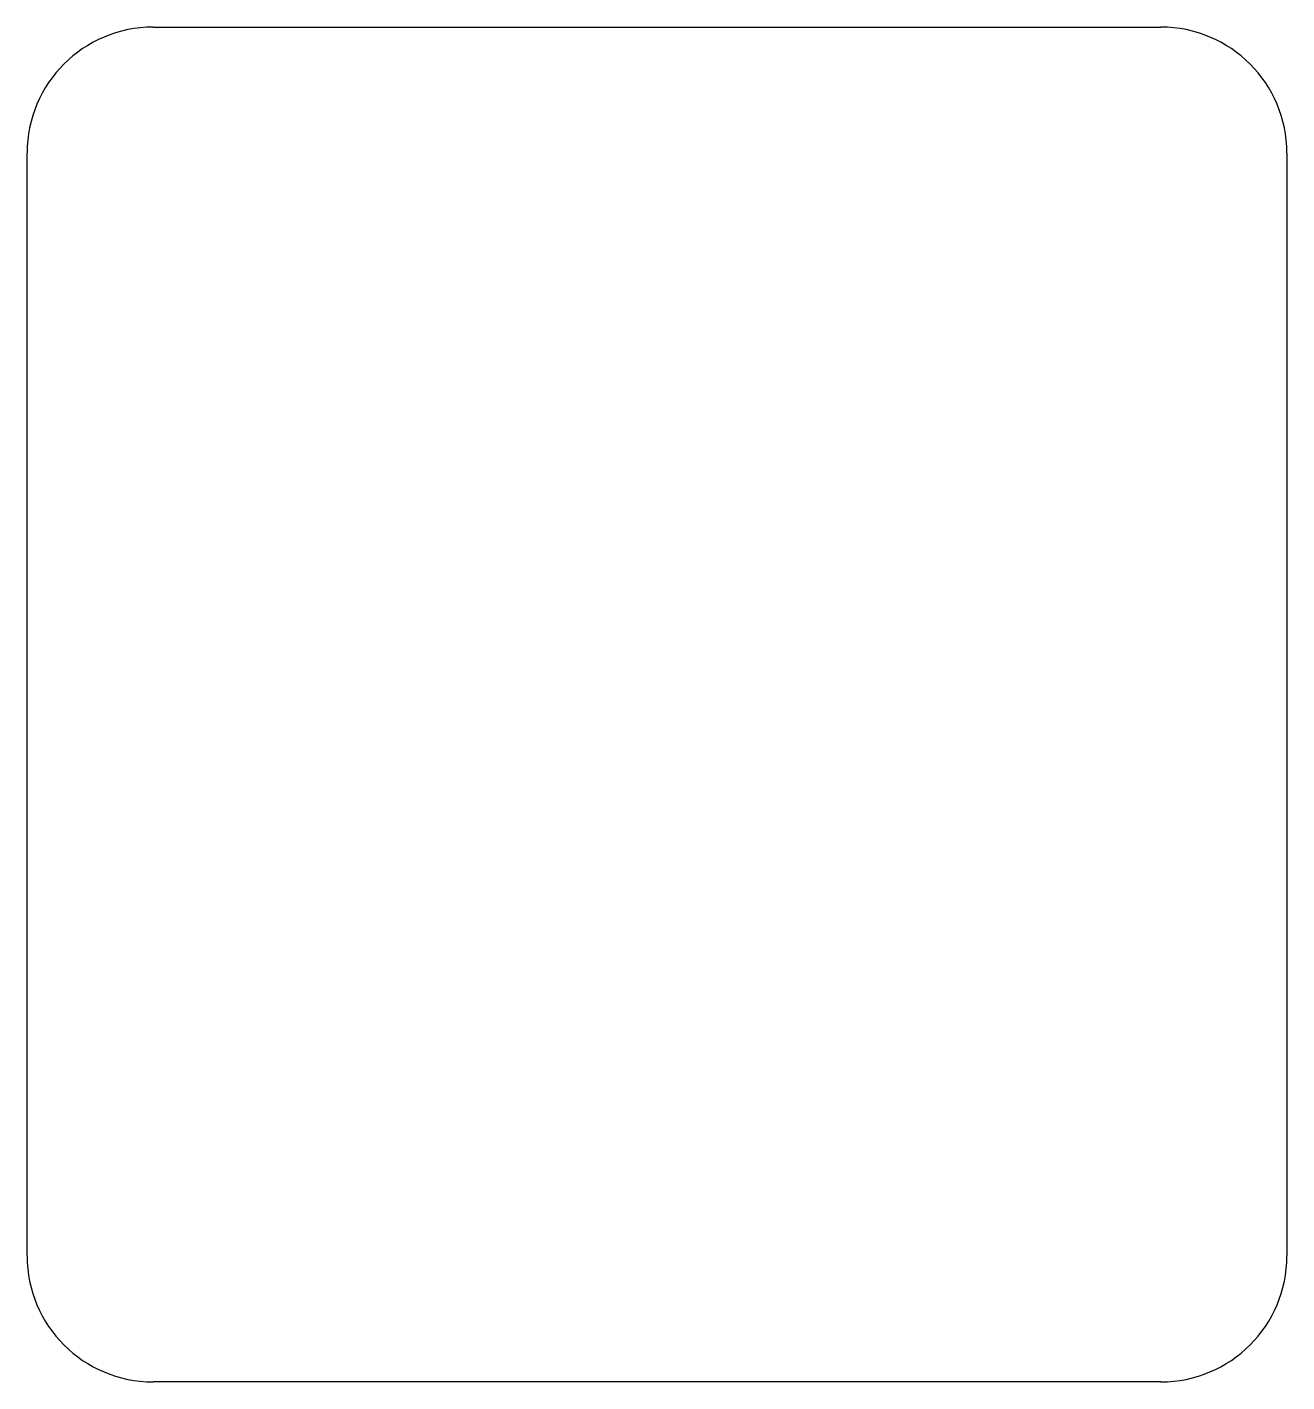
# Model space of a CAD drawing. Extents: x 141.5 to 161.5, y 96 to 117.5.
import ezdxf

# ---------------------------------------------------------------- set-up
doc = ezdxf.new("R2010")
doc.units = 0
doc.layers.add('View', color=7, linetype='CONTINUOUS')

msp = doc.modelspace()

# ---------------------------------------------------------------- linework, layer by layer
at = {"layer": 'View'}
for p, q in [((143.491, 117.545), (159.491, 117.545)), ((141.491, 98.0449), (141.491, 115.545)), ((161.491, 115.545), (161.491, 98.0449)), ((159.491, 96.0449), (143.491, 96.0449))]:
    msp.add_line(p, q, dxfattribs=at)
for centre, start, end in [((143.491, 115.545), 90, 180), ((159.491, 115.545), 0, 90), ((143.491, 98.0449), 180, -90), ((159.491, 98.0449), -90, 0)]:
    msp.add_arc(centre, 2, start, end, dxfattribs=at)

doc.saveas('drawing.dxf')
